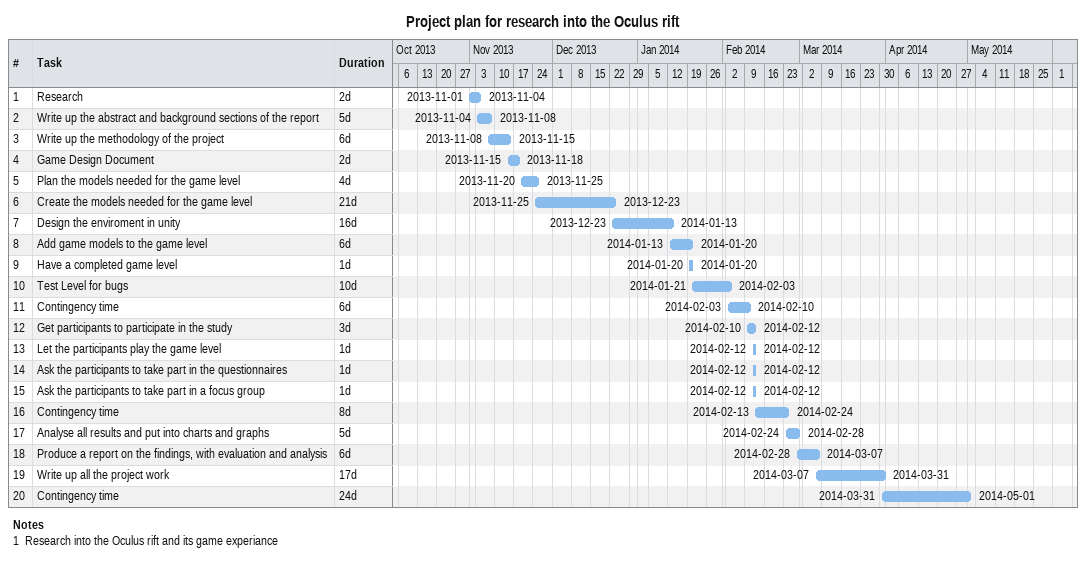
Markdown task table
Project plan for research into the Oculus rift

| ID | Task | Duration | Start | Finish |
|---|---|---|---|---|
| 1 | Research | 2d | 2013-11-01 | 2013-11-04 |
| 2 | Write up the abstract and background sections of the report | 5d | 2013-11-04 | 2013-11-08 |
| 3 | Write up the methodology of the project | 6d | 2013-11-08 | 2013-11-15 |
| 4 | Game Design Document | 2d | 2013-11-15 | 2013-11-18 |
| 5 | Plan the models needed for the game level | 4d | 2013-11-20 | 2013-11-25 |
| 6 | Create the models needed for the game level | 21d | 2013-11-25 | 2013-12-23 |
| 7 | Design the enviroment in unity | 16d | 2013-12-23 | 2014-01-13 |
| 8 | Add game models to the game level | 6d | 2014-01-13 | 2014-01-20 |
| 9 | Have a completed game level | 1d | 2014-01-20 | 2014-01-20 |
| 10 | Test Level for bugs | 10d | 2014-01-21 | 2014-02-03 |
| 11 | Contingency time | 6d | 2014-02-03 | 2014-02-10 |
| 12 | Get participants to participate in the study | 3d | 2014-02-10 | 2014-02-12 |
| 13 | Let the participants play the game level | 1d | 2014-02-12 | 2014-02-12 |
| 14 | Ask the participants to take part in the questionnaires | 1d | 2014-02-12 | 2014-02-12 |
| 15 | Ask the participants to take part in a focus group | 1d | 2014-02-12 | 2014-02-12 |
| 16 | Contingency time | 8d | 2014-02-13 | 2014-02-24 |
| 17 | Analyse all results and put into charts and graphs | 5d | 2014-02-24 | 2014-02-28 |
| 18 | Produce a report on the findings, with evaluation and analysis | 6d | 2014-02-28 | 2014-03-07 |
| 19 | Write up all the project work | 17d | 2014-03-07 | 2014-03-31 |
| 20 | Contingency time | 24d | 2014-03-31 | 2014-05-01 |

Notes
- 1: Research into the Oculus rift and its game experiance
